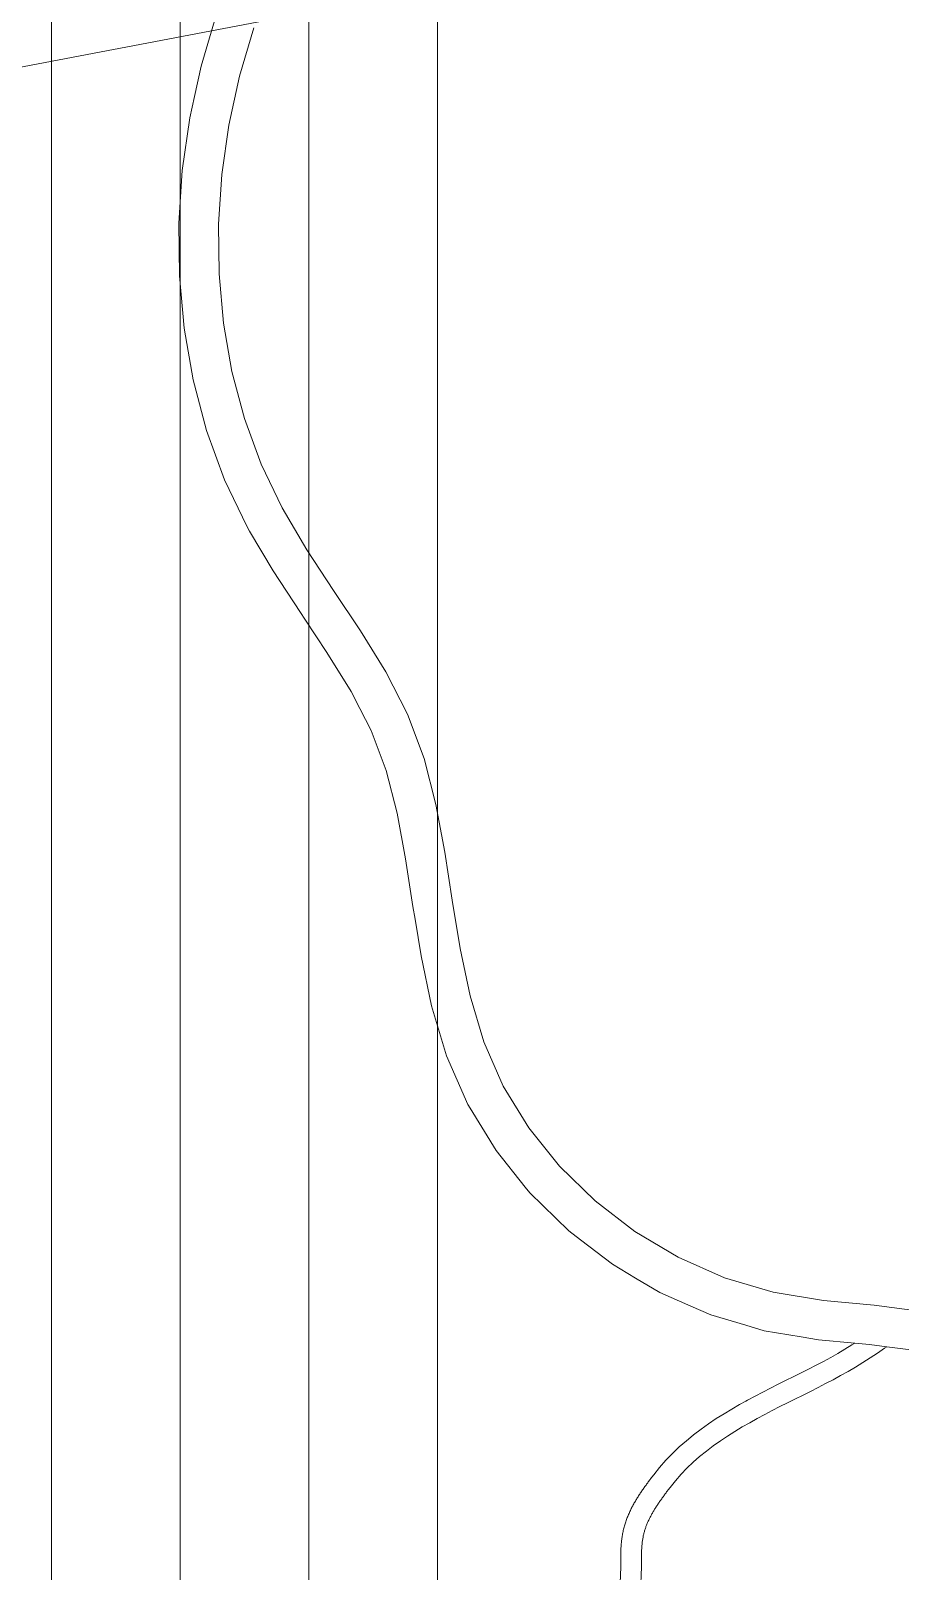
# Model space of a CAD drawing. Header units: millimetres. Extents: x 930469 to 1523124, y -120375 to 411163.
# Drawn here: x 1421511 to 1423876, y -42945 to -38756 of the extents above; entities that cross this region are included whole.
import ezdxf

# ---------------------------------------------------------------- set-up
doc = ezdxf.new("R2010")
doc.units = ezdxf.units.MM
doc.linetypes.add('HIDDEN', pattern=[0.75, 0.5, -0.25])
for name, color, linetype, lineweight in [('A-NET KHUAT', 8, 'HIDDEN', 0), ('A-NET THAY', 8, 'Continuous', 0), ('xr', 8, 'Continuous', 0)]:
    doc.layers.add(name, color=color, linetype=linetype, lineweight=lineweight)

# ---------------------------------------------------------------- blocks, each defined once
blk = doc.blocks.new('zzz')
at = {"layer": 'xr', "ltscale": 3}
for p, q in [((1238104.3, 26993.1), (1237823.4, 26944)), ((1238389.2, 27018.8), (1238104.3, 26993.1)), ((1238676.1, 27021.8), (1238389.2, 27018.8)), ((1238963.3, 27002.9), (1238676.1, 27021.8)), ((1239248.7, 26962.4), (1238963.3, 27002.9)), ((1237548.2, 26871), (1237796.4, 26936.9)), ((1237823.4, 26944), (1237796.4, 26936.9)), ((1239248.7, 26962.4), (1239365.9, 26936.9)), ((1239530.7, 26900.9), (1239365.9, 26936.9)), ((1239807.4, 26819.1), (1239530.7, 26900.9)), ((1237281, 26773.2), (1237548.2, 26871)), ((1237281, 26773.2), (1237025.2, 26650.8)), ((1237613.9, 26664.6), (1237870.2, 26732.7)), ((1237870.2, 26732.7), (1238133, 26778.5)), ((1238400.2, 26802.7), (1238133, 26778.5)), ((1238670.1, 26805.6), (1238400.2, 26802.7)), ((1238940.7, 26787.7), (1238670.1, 26805.6)), ((1239210.1, 26749.5), (1238940.7, 26787.7)), ((1239476.5, 26691.4), (1239210.1, 26749.5)), ((1237025.2, 26650.8), (1237001.5, 26636.9)), ((1237613.9, 26664.6), (1237365.8, 26573.9)), ((1239738.1, 26614.1), (1239476.5, 26691.4)), ((1236784.8, 26509.2), (1237001.5, 26636.9)), ((1237127.9, 26460), (1237365.8, 26573.9)), ((1236784.8, 26509.2), (1236558.1, 26360.6)), ((1237127.9, 26460), (1236900, 26325.8)), ((1236340.6, 26215.8), (1236522.4, 26336.9)), ((1236558.1, 26360.6), (1236522.4, 26336.9)), ((1236678.3, 26180.5), (1236900, 26325.8)), ((1236340.6, 26215.8), (1236128.2, 26084.7)), ((1236458.2, 26034), (1236678.3, 26180.5)), ((1236128.2, 26084.7), (1236035.5, 26036.9)), ((1235917.2, 25975.8), (1235699.3, 25893.9)), ((1236035.5, 26036.9), (1235917.2, 25975.8)), ((1236458.2, 26034), (1236235.6, 25896.5)), ((1235466.6, 25834.2), (1235699.3, 25893.9)), ((1236005.8, 25778), (1236235.6, 25896.5)), ((1235218.6, 25788.2), (1235466.6, 25834.2)), ((1234691.7, 25704.3), (1234891, 25736.9)), ((1234959.1, 25748), (1234891, 25736.9)), ((1235218.6, 25788.2), (1234959.1, 25748)), ((1236005.8, 25778), (1235764.9, 25687.5)), ((1234419.8, 25647.1), (1234147.7, 25565.3)), ((1234691.7, 25704.3), (1234419.8, 25647.1)), ((1235513.5, 25622.9), (1235764.9, 25687.5)), ((1234147.7, 25565.3), (1233882.2, 25448.8)), ((1234993.3, 25534.5), (1235255.1, 25575.1)), ((1235513.5, 25622.9), (1235255.1, 25575.1)), ((1234731.5, 25491.7), (1234473.4, 25437.4)), ((1234731.5, 25491.7), (1234993.3, 25534.5)), ((1233862.7, 25436.9), (1233631.9, 25296)), ((1233882.2, 25448.8), (1233862.7, 25436.9)), ((1234222.5, 25362), (1234473.4, 25437.4)), ((1234222.5, 25362), (1233982.3, 25256.6)), ((1233631.9, 25296), (1233433.2, 25136.9)), ((1233982.3, 25256.6), (1233756, 25118.6)), ((1233194.5, 24899.4), (1233401.9, 25111.7)), ((1233433.2, 25136.9), (1233401.9, 25111.7)), ((1233756, 25118.6), (1233546.8, 24951)), ((1233194.5, 24899.4), (1233146.5, 24836.9)), ((1233546.8, 24951), (1233357.6, 24757.4)), ((1233146.5, 24836.9), (1233012.9, 24662.6)), ((1233191.3, 24540.9), (1233357.6, 24757.4)), ((1233012.9, 24662.6), (1232938.3, 24536.9)), ((1231367.3, 24617.1), (1231234.1, 24622.6)), ((1231367.3, 24617.1), (1231383.9, 24617.5)), ((1231389.1, 24617.5), (1231383.9, 24617.5)), ((1231394.2, 24617.6), (1231389.1, 24617.5)), ((1231399.4, 24617.7), (1231394.2, 24617.6)), ((1231404.6, 24617.7), (1231399.4, 24617.7)), ((1231409.9, 24617.8), (1231404.6, 24617.7)), ((1231415.2, 24617.8), (1231409.9, 24617.8)), ((1231420.6, 24617.8), (1231415.2, 24617.8)), ((1231425.9, 24617.8), (1231420.6, 24617.8)), ((1231431.4, 24617.7), (1231425.9, 24617.8)), ((1231436.8, 24617.7), (1231431.4, 24617.7)), ((1231442.3, 24617.6), (1231436.8, 24617.7)), ((1231447.8, 24617.4), (1231442.3, 24617.6)), ((1231447.8, 24617.4), (1231453.4, 24617.3)), ((1231459, 24617.1), (1231453.4, 24617.3)), ((1231464.6, 24616.8), (1231459, 24617.1)), ((1231470.3, 24616.6), (1231464.6, 24616.8)), ((1231476, 24616.2), (1231470.3, 24616.6)), ((1231481.7, 24615.9), (1231476, 24616.2)), ((1231487.5, 24615.4), (1231481.7, 24615.9)), ((1231493.3, 24615), (1231487.5, 24615.4)), ((1231499.1, 24614.4), (1231493.3, 24615)), ((1231505, 24613.8), (1231499.1, 24614.4)), ((1231510.9, 24613.2), (1231505, 24613.8)), ((1231516.8, 24612.5), (1231510.9, 24613.2)), ((1231522.8, 24611.7), (1231516.8, 24612.5)), ((1231528.7, 24610.8), (1231522.8, 24611.7)), ((1231534.8, 24609.9), (1231528.7, 24610.8)), ((1231540.8, 24608.9), (1231534.8, 24609.9)), ((1231546.9, 24607.8), (1231540.8, 24608.9)), ((1231553, 24606.6), (1231546.9, 24607.8)), ((1231559.1, 24605.4), (1231553, 24606.6)), ((1231565.3, 24604), (1231559.1, 24605.4)), ((1231571.4, 24602.6), (1231565.3, 24604)), ((1231577.5, 24601.1), (1231571.4, 24602.6)), ((1231583.5, 24599.5), (1231577.5, 24601.1)), ((1231589.5, 24597.8), (1231583.5, 24599.5)), ((1231595.4, 24596.1), (1231589.5, 24597.8)), ((1231601.3, 24594.3), (1231595.4, 24596.1)), ((1231607.1, 24592.4), (1231601.3, 24594.3)), ((1231612.9, 24590.4), (1231607.1, 24592.4)), ((1231618.7, 24588.4), (1231612.9, 24590.4)), ((1231624.4, 24586.4), (1231618.7, 24588.4)), ((1231630, 24584.3), (1231624.4, 24586.4)), ((1231635.7, 24582.1), (1231630, 24584.3)), ((1231641.2, 24579.9), (1231635.7, 24582.1)), ((1231646.8, 24577.6), (1231641.2, 24579.9)), ((1231652.2, 24575.3), (1231646.8, 24577.6)), ((1231657.7, 24572.9), (1231652.2, 24575.3)), ((1231663.1, 24570.5), (1231657.7, 24572.9)), ((1231668.4, 24568), (1231663.1, 24570.5)), ((1231673.7, 24565.5), (1231668.4, 24568)), ((1231679, 24562.9), (1231673.7, 24565.5)), ((1231684.2, 24560.3), (1231679, 24562.9)), ((1231684.2, 24560.3), (1231689.4, 24557.7)), ((1231694.6, 24555), (1231689.4, 24557.7)), ((1231699.7, 24552.3), (1231694.6, 24555)), ((1231704.7, 24549.6), (1231699.7, 24552.3)), ((1231229.1, 24509.8), (1231366.6, 24504.2)), ((1231381.4, 24504.5), (1231366.6, 24504.2)), ((1231381.4, 24504.5), (1231386.4, 24504.6)), ((1231386.4, 24504.6), (1231391.3, 24504.7)), ((1231391.3, 24504.7), (1231396.3, 24504.8)), ((1231396.3, 24504.8), (1231401.2, 24504.8)), ((1231401.2, 24504.8), (1231406.1, 24504.9)), ((1231406.1, 24504.9), (1231411.1, 24504.9)), ((1231411.1, 24504.9), (1231416, 24504.9)), ((1231416, 24504.9), (1231420.9, 24504.9)), ((1231420.9, 24504.9), (1231425.8, 24504.9)), ((1231425.8, 24504.9), (1231430.7, 24504.9)), ((1231430.7, 24504.9), (1231435.6, 24504.8)), ((1231435.6, 24504.8), (1231440.5, 24504.7)), ((1231440.5, 24504.7), (1231445.4, 24504.6)), ((1231445.4, 24504.6), (1231450.3, 24504.5)), ((1231450.3, 24504.5), (1231455.1, 24504.3)), ((1231455.1, 24504.3), (1231460, 24504.1)), ((1231460, 24504.1), (1231464.8, 24503.8)), ((1231464.8, 24503.8), (1231469.7, 24503.6)), ((1231469.7, 24503.6), (1231474.5, 24503.2)), ((1231474.5, 24503.2), (1231479.3, 24502.9)), ((1231479.3, 24502.9), (1231484.1, 24502.5)), ((1231484.1, 24502.5), (1231488.9, 24502.1)), ((1231488.9, 24502.1), (1231493.7, 24501.6)), ((1231493.7, 24501.6), (1231498.4, 24501.1)), ((1231498.4, 24501.1), (1231503.2, 24500.5)), ((1231503.2, 24500.5), (1231507.9, 24499.9)), ((1231507.9, 24499.9), (1231512.6, 24499.2)), ((1231512.6, 24499.2), (1231517.4, 24498.5)), ((1231517.4, 24498.5), (1231522, 24497.7)), ((1231522, 24497.7), (1231526.7, 24496.8)), ((1231526.7, 24496.8), (1231531.4, 24495.9)), ((1231531.4, 24495.9), (1231536, 24495)), ((1231536, 24495), (1231540.6, 24494)), ((1231540.6, 24494), (1231545.2, 24492.9)), ((1231545.2, 24492.9), (1231549.8, 24491.7)), ((1231549.8, 24491.7), (1231554.4, 24490.5)), ((1231554.4, 24490.5), (1231558.9, 24489.3)), ((1231558.9, 24489.3), (1231563.5, 24487.9)), ((1231563.5, 24487.9), (1231568, 24486.6)), ((1231568, 24486.6), (1231572.5, 24485.1)), ((1231572.5, 24485.1), (1231577, 24483.6)), ((1231577, 24483.6), (1231581.4, 24482.1)), ((1231581.4, 24482.1), (1231585.9, 24480.5)), ((1231585.9, 24480.5), (1231590.3, 24478.8)), ((1231590.3, 24478.8), (1231594.7, 24477.1)), ((1231594.7, 24477.1), (1231599.1, 24475.3)), ((1231599.1, 24475.3), (1231603.5, 24473.5)), ((1231607.9, 24471.7), (1231603.5, 24473.5)), ((1231607.9, 24471.7), (1231612.3, 24469.7)), ((1231612.3, 24469.7), (1231616.6, 24467.8)), ((1231616.6, 24467.8), (1231621, 24465.8)), ((1231709.8, 24546.8), (1231704.7, 24549.6)), ((1231714.8, 24544), (1231709.8, 24546.8)), ((1231719.7, 24541.2), (1231714.8, 24544)), ((1231724.6, 24538.3), (1231719.7, 24541.2)), ((1231727.1, 24536.9), (1231724.6, 24538.3)), ((1231729.5, 24535.4), (1231727.1, 24536.9)), ((1231734.4, 24532.5), (1231729.5, 24535.4)), ((1231739.2, 24529.6), (1231734.4, 24532.5)), ((1231744, 24526.6), (1231739.2, 24529.6)), ((1231748.7, 24523.6), (1231744, 24526.6)), ((1231753.4, 24520.6), (1231748.7, 24523.6)), ((1231758.1, 24517.6), (1231753.4, 24520.6)), ((1231762.8, 24514.6), (1231758.1, 24517.6)), ((1231767.4, 24511.5), (1231762.8, 24514.6)), ((1231772, 24508.5), (1231767.4, 24511.5)), ((1231776.6, 24505.4), (1231772, 24508.5)), ((1231781.1, 24502.3), (1231776.6, 24505.4)), ((1231785.6, 24499.2), (1231781.1, 24502.3)), ((1231790.1, 24496.1), (1231785.6, 24499.2)), ((1231794.6, 24493), (1231790.1, 24496.1)), ((1231799, 24489.9), (1231794.6, 24493)), ((1231803.4, 24486.7), (1231799, 24489.9)), ((1231807.8, 24483.6), (1231803.4, 24486.7)), ((1231812.2, 24480.4), (1231807.8, 24483.6)), ((1231816.5, 24477.3), (1231812.2, 24480.4)), ((1231820.8, 24474.1), (1231816.5, 24477.3)), ((1231825.1, 24471), (1231820.8, 24474.1)), ((1231829.4, 24467.8), (1231825.1, 24471)), ((1231833.6, 24464.7), (1231829.4, 24467.8)), ((1232938.3, 24536.9), (1232859.6, 24404.4)), ((1233191.3, 24540.9), (1233051.3, 24304.9)), ((1231621, 24465.8), (1231625.3, 24463.7)), ((1231625.3, 24463.7), (1231629.6, 24461.6)), ((1231629.6, 24461.6), (1231633.9, 24459.5)), ((1231633.9, 24459.5), (1231638.2, 24457.3)), ((1231638.2, 24457.3), (1231642.5, 24455.1)), ((1231642.5, 24455.1), (1231646.7, 24452.9)), ((1231646.7, 24452.9), (1231651, 24450.6)), ((1231651, 24450.6), (1231655.2, 24448.2)), ((1231655.2, 24448.2), (1231659.4, 24445.8)), ((1231659.4, 24445.8), (1231663.7, 24443.4)), ((1231663.7, 24443.4), (1231667.9, 24441)), ((1231667.9, 24441), (1231672.1, 24438.5)), ((1231672.1, 24438.5), (1231676.3, 24436)), ((1231676.3, 24436), (1231680.4, 24433.4)), ((1231680.4, 24433.4), (1231684.6, 24430.9)), ((1231684.6, 24430.9), (1231688.8, 24428.3)), ((1231688.8, 24428.3), (1231692.9, 24425.6)), ((1231692.9, 24425.6), (1231697.1, 24423)), ((1231697.1, 24423), (1231701.2, 24420.3)), ((1231701.2, 24420.3), (1231705.3, 24417.5)), ((1231705.3, 24417.5), (1231709.5, 24414.8)), ((1231709.5, 24414.8), (1231713.6, 24412)), ((1231713.6, 24412), (1231717.7, 24409.2)), ((1231717.7, 24409.2), (1231721.8, 24406.4)), ((1231721.8, 24406.4), (1231725.9, 24403.6)), ((1231725.9, 24403.6), (1231730, 24400.7)), ((1231730, 24400.7), (1231734.1, 24397.8)), ((1231734.1, 24397.8), (1231738.1, 24394.9)), ((1231738.1, 24394.9), (1231742.2, 24392)), ((1231742.2, 24392), (1231746.3, 24389.1)), ((1231746.3, 24389.1), (1231750.3, 24386.1)), ((1231750.3, 24386.1), (1231754.4, 24383.2)), ((1231837.9, 24461.6), (1231833.6, 24464.7)), ((1231842.1, 24458.4), (1231837.9, 24461.6)), ((1231846.3, 24455.3), (1231842.1, 24458.4)), ((1231846.3, 24455.3), (1231854.6, 24449)), ((1231868.6, 24438.4), (1231854.6, 24449)), ((1231908, 24407.2), (1231868.6, 24438.4)), ((1231947.1, 24372.9), (1231908, 24407.2)), ((1232859.6, 24404.4), (1232785.8, 24236.9)), ((1231754.4, 24383.2), (1231758.5, 24380.2)), ((1231758.5, 24380.2), (1231762.5, 24377.2)), ((1231762.5, 24377.2), (1231766.6, 24374.2)), ((1231766.6, 24374.2), (1231770.6, 24371.2)), ((1231770.6, 24371.2), (1231774.6, 24368.2)), ((1231774.6, 24368.2), (1231778.7, 24365.2)), ((1231778.7, 24365.2), (1231786.8, 24359.1)), ((1231799.7, 24349.3), (1231786.8, 24359.1)), ((1231836, 24320.6), (1231799.7, 24349.3)), ((1231870.8, 24290), (1231836, 24320.6)), ((1231984.4, 24336.9), (1231947.1, 24372.9)), ((1232019.8, 24299.6), (1231984.4, 24336.9)), ((1232019.8, 24299.6), (1232053.5, 24261)), ((1233051.3, 24304.9), (1232940.2, 24052.9)), ((1231904.3, 24257.7), (1231870.8, 24290)), ((1231936.4, 24223.8), (1231904.3, 24257.7)), ((1231936.4, 24223.8), (1231967.2, 24188.6)), ((1232073, 24236.9), (1232053.5, 24261)), ((1232085.6, 24221.3), (1232073, 24236.9)), ((1232116.2, 24180.8), (1232085.6, 24221.3)), ((1232785.8, 24236.9), (1232737.9, 24128)), ((1231996.8, 24152.1), (1231967.2, 24188.6)), ((1232025.2, 24114.5), (1231996.8, 24152.1)), ((1232145.4, 24139.7), (1232116.2, 24180.8)), ((1232145.4, 24139.7), (1232173.3, 24098)), ((1232052.4, 24076), (1232025.2, 24114.5)), ((1232078.7, 24036.8), (1232052.4, 24076)), ((1232199.9, 24056), (1232173.3, 24098)), ((1232225.3, 24013.8), (1232199.9, 24056)), ((1232737.9, 24128), (1232681, 23936.9)), ((1232940.2, 24052.9), (1232861.2, 23788.1)), ((1232078.7, 24036.8), (1232103.9, 23997)), ((1232128.1, 23956.8), (1232103.9, 23997)), ((1232249.7, 23971.5), (1232225.3, 24013.8)), ((1232269, 23936.9), (1232249.7, 23971.5)), ((1232151.5, 23916.3), (1232128.1, 23956.8)), ((1232174.1, 23875.5), (1232151.5, 23916.3)), ((1232273.2, 23929.2), (1232269, 23936.9)), ((1232295.9, 23886.9), (1232273.2, 23929.2)), ((1232318, 23844.7), (1232295.9, 23886.9)), ((1232681, 23936.9), (1232651.2, 23836.9)), ((1232174.1, 23875.5), (1232196.1, 23834.5)), ((1232217.6, 23793.3), (1232196.1, 23834.5)), ((1232339.5, 23802.6), (1232318, 23844.7)), ((1232360.5, 23760.7), (1232339.5, 23802.6)), ((1232651.2, 23836.9), (1232618.5, 23636.9)), ((1232238.8, 23752), (1232217.6, 23793.3)), ((1232259.6, 23710.6), (1232238.8, 23752)), ((1232422.3, 23636.9), (1232360.5, 23760.7)), ((1232861.2, 23788.1), (1232816.3, 23514.2)), ((1232321.6, 23586.2), (1232259.6, 23710.6)), ((1232422.5, 23636.5), (1232422.3, 23636.9)), ((1232443.1, 23595.7), (1232422.5, 23636.5)), ((1232618.5, 23636.9), (1232602.9, 23541.9)), ((1232342.5, 23544.8), (1232321.6, 23586.2)), ((1232463.8, 23555.3), (1232443.1, 23595.7)), ((1232463.8, 23555.3), (1232484.9, 23515.4)), ((1232363.7, 23503.6), (1232342.5, 23544.8)), ((1232385.3, 23462.5), (1232363.7, 23503.6)), ((1232385.3, 23462.5), (1232407.5, 23421.7)), ((1232506.3, 23475.9), (1232484.9, 23515.4)), ((1232528.2, 23437), (1232506.3, 23475.9)), ((1232602.9, 23541.9), (1232584.6, 23343.9)), ((1232790.9, 23240), (1232816.3, 23514.2)), ((1232430.4, 23381.1), (1232407.5, 23421.7)), ((1232454, 23340.8), (1232430.4, 23381.1)), ((1232550.8, 23398.5), (1232528.2, 23437)), ((1232574.1, 23360.3), (1232550.8, 23398.5)), ((1232478.4, 23300.8), (1232454, 23340.8)), ((1232503.7, 23261.2), (1232478.4, 23300.8)), ((1232584.6, 23343.9), (1232574.1, 23360.3)), ((1232584.6, 23343.9), (1232577.2, 23264.3)), ((1232503.7, 23261.2), (1232529.6, 23221.8)), ((1232556.1, 23182.6), (1232529.6, 23221.8)), ((1232577.2, 23264.3), (1232564.7, 23170.2)), ((1232790.9, 23240), (1232756.1, 22978.4)), ((1232564.7, 23170.2), (1232545.4, 23025.4)), ((1232564.7, 23170.2), (1232556.1, 23182.6))]:
    blk.add_line(p, q, dxfattribs=at)

msp = doc.modelspace()

# ---------------------------------------------------------------- linework, layer by layer
at = {"layer": 'A-NET THAY', "ltscale": 3}
for p, q in [((1421567.7, -45237.4), (1421567.7, -37637.4)), ((1421917.7, -45237.4), (1421917.7, -37637.4)), ((1422267.7, -45237.4), (1422267.7, -37637.4)), ((1422617.7, -45237.4), (1422617.7, -37637.4))]:
    msp.add_line(p, q, dxfattribs=at)
for points in [[(1413617.7, -37937.4), (1413617.7, -37637.4), (1415017.7, -37637.4), (1417367.7, -38837.4), (1421217.7, -37637.4), (1422617.7, -37637.4), (1422617.7, -38637.4), (1417367.7, -39637.4)], [(1422617.7, -45237.4), (1430217.7, -45237.4), (1430217.7, -37637.4), (1422617.7, -37637.4)]]:
    msp.add_lwpolyline(points, close=True, dxfattribs=at)

# ---------------------------------------------------------------- block references
at = {"layer": 'A-NET KHUAT', "xscale": 0.5, "yscale": 0.5, "zscale": 0.5, "rotation": 90}
msp.add_blockref('zzz', (1435424.7, -658616.9), dxfattribs=at)

doc.saveas('drawing.dxf')
